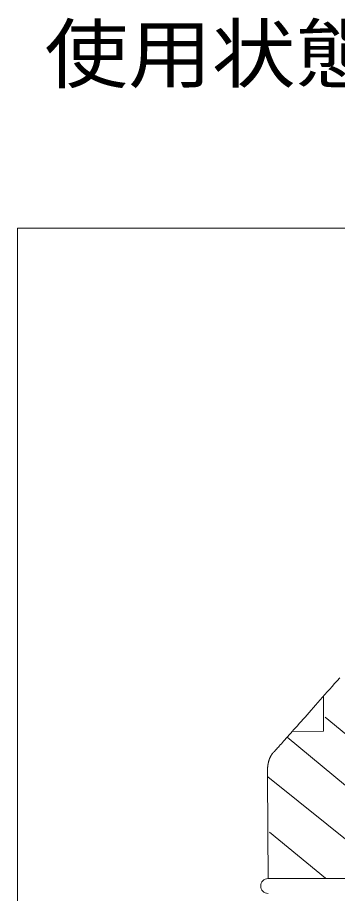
# Model space of a CAD drawing. Units: millimetres, scale not verified. Extents: x -1149 to 1219, y -822 to 858.
# Drawn here: x -180.3 to -45.6, y -421.5 to -53.4 of the extents above; entities that cross this region are included whole.
import ezdxf
from ezdxf.enums import TextEntityAlignment as Align

# ---------------------------------------------------------------- set-up
doc = ezdxf.new("R2010")
doc.units = ezdxf.units.MM
doc.header["$LTSCALE"] = 8
doc.layers.add('0-0', color=7, linetype='Continuous', lineweight=18)
doc.styles.add('ＭＳ ゴシック', font='')
doc.styles.get('ＭＳ ゴシック').set_extended_font_data('MS Gothic')

msp = doc.modelspace()

# ---------------------------------------------------------------- linework, layer by layer
at = {"layer": '0-0'}
for p, q in [((223.009, -141.982), (-180.263, -141.982)), ((-180.263, -141.982), (-180.263, -641.198)), ((-50.859, -347.414), (31.414, -415.17)), ((-66.869, -355.777), (4.587, -415.162)), ((-74.983, -372.473), (-21.72, -415.153)), ((-74.293, -395.812), (-50.739, -415.144)), ((-74.834, -411.828), (-74.812, -415.213)), ((-74.812, -415.235), (54.201, -415.235)), ((-77.952, -418.375), (-77.952, -418.381))]:
    msp.add_line(p, q, dxfattribs=at)
for points in [[(-44.723, -330.884), (-45.79, -332.093), (-46.846, -333.29), (-47.891, -334.474), (-48.924, -335.644), (-49.944, -336.8), (-50.951, -337.94), (-51.944, -339.064), (-52.922, -340.171)], [(-51.593, -338.566), (-51.593, -353.333), (-64.833, -353.465)], [(-52.922, -340.171), (-53.884, -341.26), (-54.831, -342.331), (-55.76, -343.382), (-56.672, -344.413), (-57.565, -345.423), (-58.44, -346.411), (-59.294, -347.377), (-60.128, -348.319), (-60.941, -349.237), (-61.732, -350.13), (-62.501, -350.997), (-63.246, -351.837), (-63.967, -352.65), (-64.664, -353.434), (-65.335, -354.19), (-65.98, -354.916), (-66.598, -355.61), (-67.189, -356.274), (-67.751, -356.905), (-68.285, -357.503), (-68.788, -358.067), (-69.262, -358.596), (-69.704, -359.09), (-70.115, -359.548), (-70.493, -359.968), (-70.838, -360.35), (-71.149, -360.694), (-71.426, -360.998), (-71.667, -361.262), (-71.872, -361.484), (-72.041, -361.665), (-72.172, -361.802), (-72.265, -361.896), (-72.324, -361.952), (-72.377, -362.002), (-72.43, -362.053), (-72.482, -362.105), (-72.534, -362.157), (-72.585, -362.21)], [(-72.585, -362.21), (-72.636, -362.264), (-72.686, -362.318), (-72.735, -362.373), (-72.784, -362.428), (-72.832, -362.484), (-72.88, -362.541), (-72.927, -362.598), (-72.974, -362.656), (-73.02, -362.714), (-73.065, -362.773), (-73.11, -362.833), (-73.155, -362.893), (-73.198, -362.953), (-73.242, -363.014), (-73.284, -363.076), (-73.326, -363.138), (-73.368, -363.201), (-73.409, -363.264), (-73.449, -363.327), (-73.489, -363.391), (-73.529, -363.456), (-73.567, -363.521), (-73.606, -363.587), (-73.643, -363.653), (-73.681, -363.719), (-73.717, -363.786), (-73.754, -363.853), (-73.789, -363.921), (-73.824, -363.989), (-73.859, -364.058), (-73.893, -364.127), (-73.926, -364.196), (-73.959, -364.266), (-73.992, -364.336), (-74.024, -364.407), (-74.055, -364.478), (-74.086, -364.549), (-74.117, -364.621), (-74.147, -364.693)], [(-74.937, -367.701), (-74.948, -367.781), (-74.959, -367.861), (-74.969, -367.942), (-74.979, -368.022), (-74.989, -368.103), (-74.998, -368.183), (-75.006, -368.264), (-75.014, -368.344), (-75.022, -368.425), (-75.03, -368.505), (-75.036, -368.586), (-75.043, -368.667), (-75.049, -368.747), (-75.055, -368.828), (-75.06, -368.908), (-75.065, -368.989), (-75.069, -369.069), (-75.074, -369.149), (-75.077, -369.23), (-75.081, -369.31), (-75.083, -369.39), (-75.086, -369.47), (-75.088, -369.55), (-75.09, -369.63), (-75.091, -369.71), (-75.092, -369.79), (-75.093, -369.869), (-75.093, -369.949)], [(-74.147, -364.693), (-74.176, -364.765), (-74.205, -364.838), (-74.233, -364.911), (-74.261, -364.984), (-74.289, -365.058), (-74.316, -365.132), (-74.342, -365.206), (-74.368, -365.281), (-74.393, -365.355), (-74.418, -365.431), (-74.443, -365.506), (-74.467, -365.582), (-74.49, -365.658), (-74.513, -365.734), (-74.536, -365.81), (-74.558, -365.887), (-74.579, -365.964), (-74.6, -366.041), (-74.621, -366.118), (-74.641, -366.196), (-74.661, -366.274), (-74.68, -366.352), (-74.699, -366.43), (-74.717, -366.508), (-74.735, -366.587), (-74.752, -366.665), (-74.769, -366.744), (-74.786, -366.823), (-74.802, -366.903), (-74.817, -366.982), (-74.832, -367.061), (-74.847, -367.141), (-74.861, -367.22), (-74.875, -367.3), (-74.888, -367.38), (-74.901, -367.46), (-74.914, -367.54), (-74.926, -367.62), (-74.937, -367.701)], [(-75.093, -369.949), (-75.093, -370.026), (-75.093, -370.119), (-75.092, -370.227), (-75.092, -370.35), (-75.091, -370.488), (-75.091, -370.641), (-75.09, -370.808), (-75.089, -370.988), (-75.088, -371.183), (-75.087, -371.391), (-75.086, -371.612), (-75.085, -371.846), (-75.084, -372.093), (-75.083, -372.352), (-75.081, -372.623), (-75.08, -372.907), (-75.078, -373.202), (-75.076, -373.508), (-75.075, -373.826), (-75.073, -374.154), (-75.071, -374.493), (-75.069, -374.843), (-75.067, -375.202), (-75.065, -375.572), (-75.062, -375.951), (-75.06, -376.339), (-75.058, -376.737), (-75.055, -377.143), (-75.053, -377.558), (-75.05, -377.981), (-75.048, -378.413), (-75.045, -378.852), (-75.042, -379.298), (-75.04, -379.752), (-75.037, -380.213), (-75.034, -380.681), (-75.031, -381.156), (-75.028, -381.636), (-75.025, -382.123)], [(-75.025, -382.123), (-75.022, -382.615), (-75.019, -383.113), (-75.016, -383.616), (-75.013, -384.124), (-75.009, -384.637), (-75.006, -385.154), (-75.003, -385.676), (-75, -386.201), (-74.996, -386.73), (-74.993, -387.263), (-74.99, -387.798), (-74.986, -388.337), (-74.983, -388.878), (-74.979, -389.422), (-74.976, -389.968), (-74.972, -390.516), (-74.969, -391.065), (-74.965, -391.616), (-74.962, -392.168), (-74.958, -392.721), (-74.955, -393.274), (-74.951, -393.828), (-74.948, -394.382), (-74.944, -394.935), (-74.941, -395.489), (-74.937, -396.041), (-74.933, -396.593), (-74.93, -397.143), (-74.926, -397.692), (-74.923, -398.24), (-74.919, -398.785), (-74.916, -399.328), (-74.912, -399.869), (-74.909, -400.407), (-74.905, -400.942), (-74.902, -401.473), (-74.898, -402.002), (-74.895, -402.526), (-74.892, -403.046)], [(-74.892, -403.046), (-74.888, -403.562), (-74.885, -404.074), (-74.882, -404.581), (-74.878, -405.083), (-74.875, -405.579), (-74.872, -406.07), (-74.869, -406.555), (-74.866, -407.034), (-74.863, -407.507), (-74.86, -407.973), (-74.857, -408.432), (-74.854, -408.884), (-74.851, -409.329), (-74.848, -409.766), (-74.845, -410.195), (-74.842, -410.616), (-74.84, -411.029), (-74.837, -411.433), (-74.834, -411.828)]]:
    msp.add_lwpolyline(points, dxfattribs=at)
for centre, start, end in [((-74.812, -418.375), 90, 180), ((-74.812, -418.381), 180, 270)]:
    msp.add_arc(centre, 3.14, start, end, dxfattribs=at)

# ---------------------------------------------------------------- texts
at = {"layer": '0-0', "style": 'ＭＳ ゴシック', "width": 1.1}
msp.add_text('使用状態', height=23.46, dxfattribs=at).set_placement((-168.899, -87.467), align=Align.BOTTOM_LEFT)

doc.saveas('drawing.dxf')
